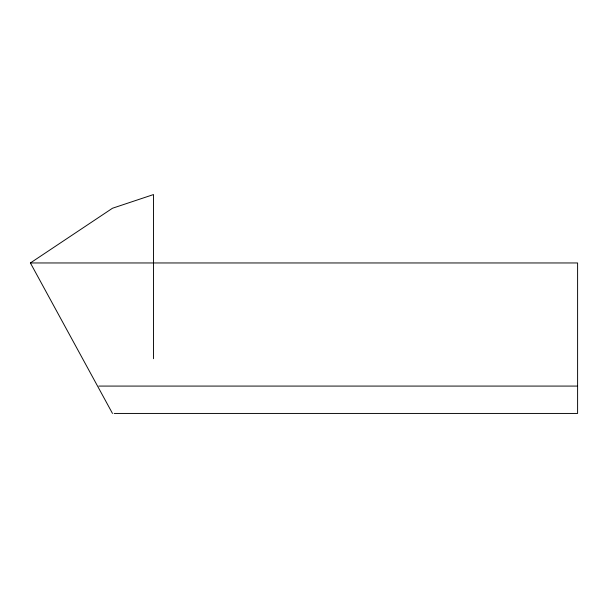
<?xml version="1.0" encoding="UTF-8"?>
<svg xmlns="http://www.w3.org/2000/svg" width="608" height="608" viewBox="0 0 608 608"><rect width="100%" height="100%" fill="white"/><g stroke="black" fill="none" stroke-linecap="round" stroke-linejoin="round"><path stroke-width="0.91" d="M112.48 413.44L30.4 262.96L112.48 208.24L153.52 194.56L153.52 358.72M30.4 262.96L577.6 262.96L577.6 413.44L114.19 413.44M98.8 386.08L577.6 386.08"/></g></svg>
